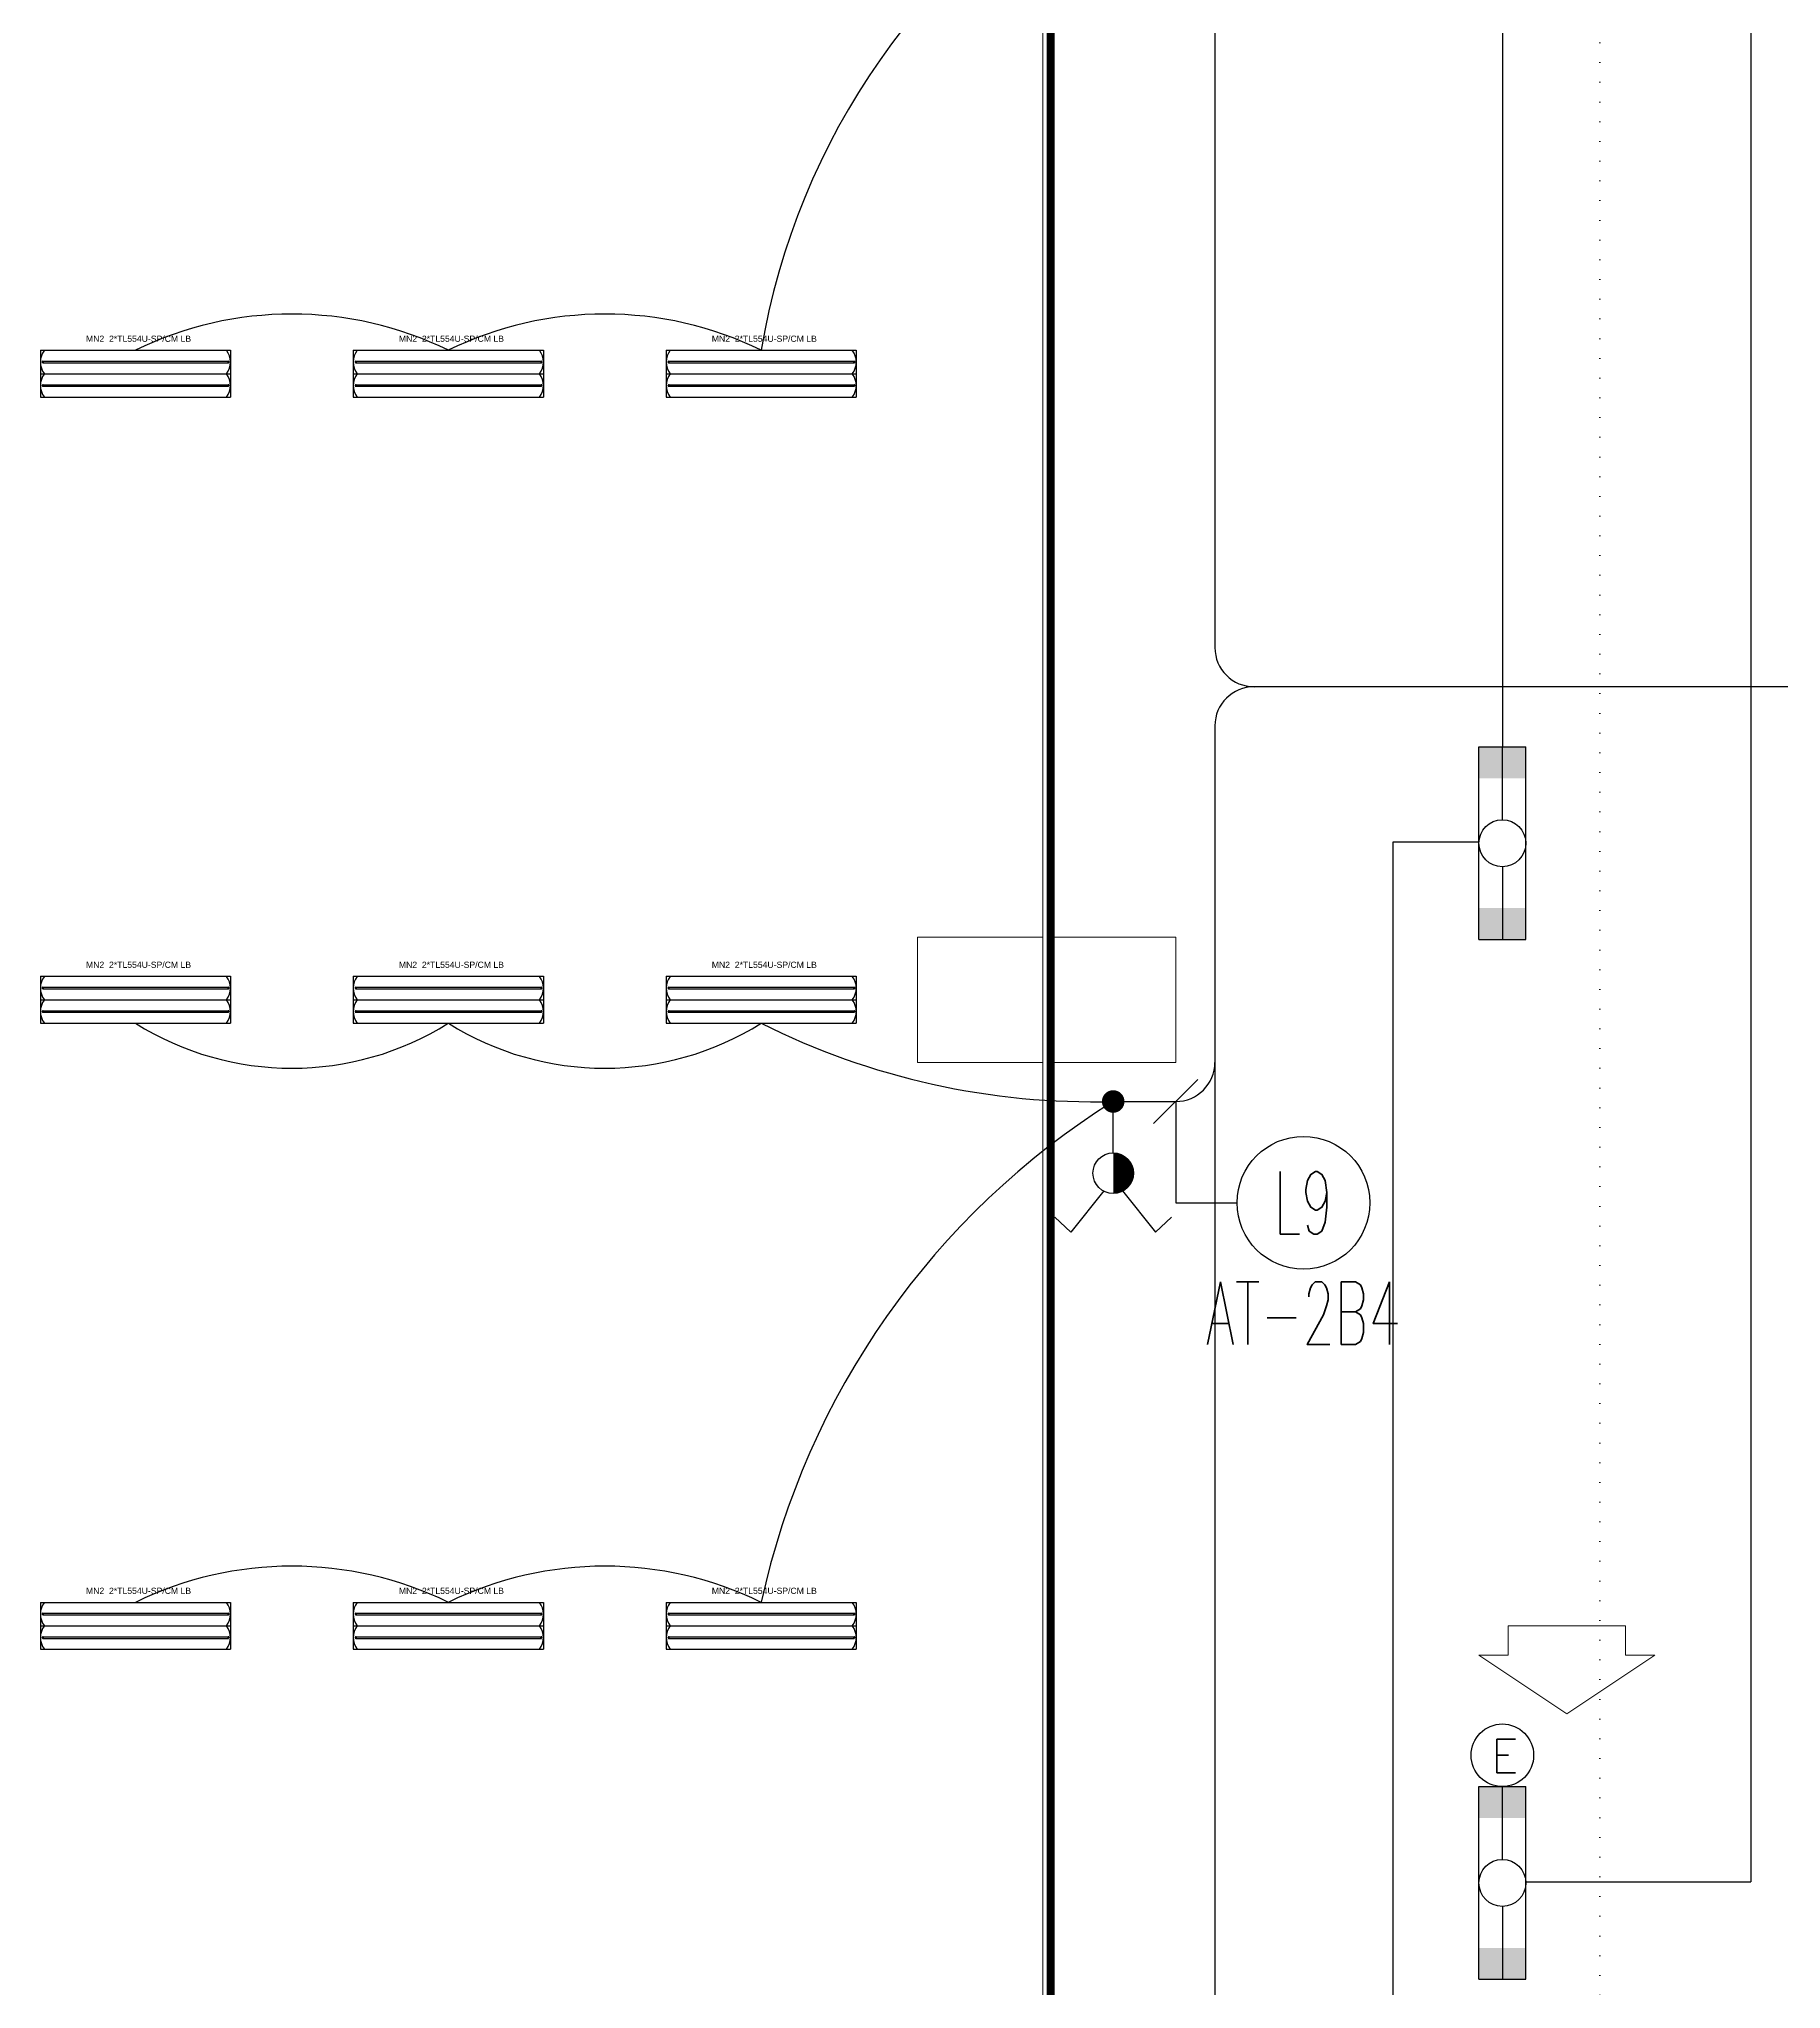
# Model space of a CAD drawing. Header units: metres. Extents: x -13316 to 152404, y -3899 to 30226.
# Drawn here: x 7198 to 8312, y 1328 to 2574 of the extents above; entities that cross this region are included whole.
import ezdxf
from ezdxf.enums import TextEntityAlignment as Align

# ---------------------------------------------------------------- set-up
doc = ezdxf.new("R2010")
doc.units = ezdxf.units.M
doc.header["$LTSCALE"] = 100
doc.header["$MEASUREMENT"] = 0
doc.header["$PDMODE"] = 1
doc.linetypes.add('DOT2', pattern=[0.125, 0, -0.125])
doc.layers.get('0').update_dxf_attribs({"color": 9, "lineweight": 9})
for name, color, linetype, lineweight in [('01', 9, 'Continuous', 9), ('06D', 9, 'Continuous', 9), ('20', 9, 'DOT2', 9), ('E-2x36 W SIVAÜSTÜ FLUORESAN ARMATÜR (ETANŞ)', 7, 'Continuous', 30), ('E-2x54 W SIVAÜSTÜ FLUORESAN YÜKSEK TAVAN ARMATÜRÜ', 7, 'Continuous', 30), ('E-ACİL AYDINLATMA KİTİ', 7, 'Continuous', 30), ('E-KABLO', 7, 'Continuous', 30), ('E-KOMÜTATÖR ANAHTAR (ETANŞ)', 7, 'Continuous', 30), ('E-LINYE', 7, 'Continuous', 30)]:
    doc.layers.add(name, color=color, linetype=linetype, lineweight=lineweight)
doc.styles.add('Arial', font='arial.ttf', dxfattribs={"height": 2.5})
doc.styles.add('E-YAZI', font='txttw.shx')

# ---------------------------------------------------------------- blocks, each defined once
blk = doc.blocks.new('2x54 W SIVAÜSTÜ FLUORESAN YÜKSEK TAVAN ARMATÜRÜ')
at = {"layer": 'E-2x54 W SIVAÜSTÜ FLUORESAN YÜKSEK TAVAN ARMATÜRÜ', "color": 4}
for p, q in [((-60.8, 15), (-60.8, -15)), ((-60.8, 15), (60.8, 15)), ((60.8, 15), (60.8, 0)), ((-60, 0), (-15, 0)), ((15, 0), (60, 0)), ((60.8, 0), (60.8, -15)), ((-60.8, -15), (60.8, -15))]:
    blk.add_line(p, q, dxfattribs=at)
at = {"layer": 'E-2x54 W SIVAÜSTÜ FLUORESAN YÜKSEK TAVAN ARMATÜRÜ', "color": 7}
for p, q in [((-60.8, 0), (60.8, 0)), ((-59.3, 8), (59.3, 8)), ((-59.2, 7), (59.4, 7)), ((-59.3, -7), (59.3, -7)), ((-59.2, -8), (59.4, -8))]:
    blk.add_line(p, q, dxfattribs=at)
for centre in [(-59.2, 7.6), (-59.2, 7.3), (59.4, 7.6), (59.4, 7.3), (-59.2, -7.4), (-59.2, -7.7), (59.4, -7.4), (59.4, -7.7)]:
    blk.add_circle(centre, 0.11, dxfattribs=at)
for centre, radius, start, end in [((-48.7, 7.5), 12.1, 141.86, 218.14), ((48.7, 7.5), 12.1, 321.86, 38.14), ((-59.1, 7.5), 0.515, 106.8674, 266.7612), ((-59.3, 7.5), 0.519, 289.2244, 84.4042), ((59.5, 7.5), 0.515, 106.8674, 266.7612), ((59.3, 7.5), 0.519, 289.2244, 84.4042), ((-48.7, -7.5), 12.1, 141.86, 218.14), ((-59.1, -7.5), 0.515, 106.8674, 266.7612), ((-59.3, -7.5), 0.519, 289.2244, 84.4042), ((48.7, -7.5), 12.1, 321.86, 38.14), ((59.5, -7.5), 0.515, 106.8674, 266.7612), ((59.3, -7.5), 0.519, 289.2244, 84.4042)]:
    blk.add_arc(centre, radius, start, end, dxfattribs=at)
at = {"layer": 'E-2x54 W SIVAÜSTÜ FLUORESAN YÜKSEK TAVAN ARMATÜRÜ', "color": 7, "style": 'Arial'}
blk.add_text('MN2  2*TL554U-SP/CM LB', height=3.951, dxfattribs=at).set_placement((-31.6, 20.4))
blk = doc.blocks.new('100_ACİL AYDINLATMA KİTİ')
at = {"layer": 'E-ACİL AYDINLATMA KİTİ', "color": 3}
blk.add_circle((0, 0), 1.251, dxfattribs=at)
at = {"layer": 'E-ACİL AYDINLATMA KİTİ', "color": 3, "style": 'E-YAZI'}
blk.add_text('E', height=1.34, dxfattribs=at).set_placement((-0.448, -0.694))
blk = doc.blocks.new('100_KOMÜTATÖR ANAHTAR (ETANŞ)')
at = {"layer": 'E-KOMÜTATÖR ANAHTAR (ETANŞ)', "color": 4}
for p, q in [((-1.695, 5.222), (-2.326, 4.622)), ((-0.372, 3.563), (-1.695, 5.222)), ((0.372, 3.563), (1.695, 5.222)), ((1.695, 5.222), (2.326, 4.622)), ((0, 2.053), (0, 0))]:
    blk.add_line(p, q, dxfattribs=at)
at = {"layer": 'E-KOMÜTATÖR ANAHTAR (ETANŞ)', "color": 4, "const_width": 0.81}
blk.add_lwpolyline([(0, 3.268, 0.414214), (-0.405, 2.863, 0.414214), (0, 2.458, 0.414214)], format="xyb", dxfattribs=at)
at = {"layer": 'E-KOMÜTATÖR ANAHTAR (ETANŞ)', "color": 4}
blk.add_circle((0, 2.863), 0.81, dxfattribs=at)
blk = doc.blocks.new('100_2x36 W SIVAÜSTÜ FLUORESAN ARMATÜR (ETANŞ)')
at = {"layer": 'E-2x36 W SIVAÜSTÜ FLUORESAN ARMATÜR (ETANŞ)', "color": 4}
for p, q in [((-6.15, 1.5), (6.15, 1.5)), ((-6.15, 1.5), (-6.15, -1.5)), ((6.15, 1.5), (6.15, -1.5)), ((-1.5, 0), (-6.15, 0)), ((1.5, 0), (6.15, 0)), ((-6.15, -1.5), (6.15, -1.5))]:
    blk.add_line(p, q, dxfattribs=at)
blk.add_circle((0, 0), 1.5, dxfattribs=at)
for points in [[(-4.15, 1.5), (-4.15, -1.5), (-6.15, 1.5), (-6.15, -1.5)], [(4.15, 1.5), (4.15, -1.5), (6.15, 1.5), (6.15, -1.5)]]:
    blk.add_solid(points, dxfattribs=at)
blk = doc.blocks.new('p-kolon_80x80')
blk.add_lwpolyline([(-40, -40), (40, -40), (40, 40), (-40, 40)], close=True)
blk = doc.blocks.new('2.bod.sitatik')
at = {"layer": '01'}
for p in [(7480, -6990), (7565, -6990)]:
    blk.add_blockref('p-kolon_80x80', p, dxfattribs=at)
blk = doc.blocks.new('0_arrow1')
at = {"linetype": 'ByBlock', "lineweight": -2}
blk.add_lwpolyline([(15, -22.5), (-15, -22.5), (-15, -15), (-22.5, -15), (0, 0), (22.5, -15), (15, -15)], close=True, dxfattribs=at)
blk.add_point((0, 0))
blk = doc.blocks.new('2.bod.Mimari')
at = {"layer": '06D', "linetype": 'DOT2'}
blk.add_lwpolyline([(7876.12, -4350), (7876.12, -7755), (7876.12, -8105)], dxfattribs=at)
at = {"layer": '06D'}
blk.add_lwpolyline([(7520, -8550), (7520, -5430)], dxfattribs=at)
at = {"layer": '20', "const_width": 5}
blk.add_lwpolyline([(7525, -8550), (7525, -4630)], dxfattribs=at)
at = {"layer": '06D', "xscale": 2.5, "yscale": 2.5, "zscale": 2.5, "rotation": 180}
blk.add_blockref('0_arrow1', (7854.87, -7446.25), dxfattribs=at)

msp = doc.modelspace()

# ---------------------------------------------------------------- linework, layer by layer
at = {"layer": 'E-KABLO', "color": 6}
for p, q in [((8292.5, 2700.04), (8292.5, 1396.44)), ((8133.75, 2664.24), (8133.75, 2121.54)), ((8118.75, 2060.74), (8063.75, 2060.74)), ((8063.75, 2060.74), (8063.75, 732.15)), ((7885, 1895), (7925, 1895)), ((8148.75, 1396.44), (8292.5, 1396.44))]:
    msp.add_line(p, q, dxfattribs=at)
at = {"layer": 'E-KABLO', "color": 5}
for p, q in [((7950, 2670), (7950, 2185)), ((8735, 2160), (7975, 2160)), ((7950, 2135), (7950, 1920)), ((7950, 1920), (7950, 1120))]:
    msp.add_line(p, q, dxfattribs=at)
at = {"layer": 'E-KABLO', "color": 4, "linetype": 'Continuous', "const_width": 7.2}
msp.add_lwpolyline([(7888.6, 1895, -1), (7881.4, 1895, -1)], format="xyb", close=True, dxfattribs=at)
at = {"layer": 'E-KABLO', "color": 6}
for centre, radius, start, end in [((8105.24, 2301.04), 451.34, 119.20697, 170.56901), ((7360, 2170.41), 227.72, 63.95106, 116.04894), ((7560, 2170.41), 227.72, 63.95106, 116.04894), ((7360, 2104.59), 188.33, 237.92839, 302.07161), ((7560, 2104.59), 188.33, 237.92839, 302.07161), ((7872.16, 2368.49), 473.66, 243.38948, 271.5529), ((7925, 1920), 25, 270, 0), ((8152.51, 1467.81), 504.04, 122.05483, 167.72115), ((7360, 1370.41), 227.72, 63.95106, 116.04894), ((7560, 1370.41), 227.72, 63.95106, 116.04894)]:
    msp.add_arc(centre, radius, start, end, dxfattribs=at)
at = {"layer": 'E-KABLO', "color": 5}
for centre, start, end in [((7975, 2185), 180, 270), ((7975, 2135), 90, 180)]:
    msp.add_arc(centre, 25, start, end, dxfattribs=at)
at = {"layer": 'E-LINYE', "color": 7, "linetype": 'Continuous'}
for p, q in [((7910.86, 1880.86), (7939.14, 1909.14)), ((7925, 1895), (7925, 1830.29)), ((7925, 1830.29), (7964.18, 1830.29))]:
    msp.add_line(p, q, dxfattribs=at)
msp.add_circle((8006.63, 1830.29), 42.44, dxfattribs=at)

# ---------------------------------------------------------------- block references
for name in ['2.bod.sitatik', '2.bod.Mimari']:
    msp.add_blockref(name, (320, 8950))
at = {"layer": 'E-2x36 W SIVAÜSTÜ FLUORESAN ARMATÜR (ETANŞ)', "xscale": 10, "yscale": 10, "zscale": 10, "rotation": 90}
for p in [(8133.75, 2060.04), (8133.75, 1395.74)]:
    msp.add_blockref('100_2x36 W SIVAÜSTÜ FLUORESAN ARMATÜR (ETANŞ)', p, dxfattribs=at)
at = {"layer": 'E-2x54 W SIVAÜSTÜ FLUORESAN YÜKSEK TAVAN ARMATÜRÜ', "color": 6}
for p in [(7260, 2360), (7460, 2360), (7660, 2360), (7260, 1960), (7460, 1960), (7660, 1960), (7260, 1560), (7460, 1560), (7660, 1560)]:
    msp.add_blockref('2x54 W SIVAÜSTÜ FLUORESAN YÜKSEK TAVAN ARMATÜRÜ', p, dxfattribs=at)
at = {"layer": 'E-ACİL AYDINLATMA KİTİ', "xscale": 16, "yscale": 16, "zscale": 16}
msp.add_blockref('100_ACİL AYDINLATMA KİTİ', (8133.75, 1477.26), dxfattribs=at)
at = {"layer": 'E-KOMÜTATÖR ANAHTAR (ETANŞ)', "xscale": 16, "yscale": 16, "zscale": 16, "rotation": 180}
msp.add_blockref('100_KOMÜTATÖR ANAHTAR (ETANŞ)', (7885, 1895), dxfattribs=at)

# ---------------------------------------------------------------- texts
at = {"layer": 'E-LINYE', "color": 3, "linetype": 'Continuous', "style": 'E-YAZI', "width": 0.6}
for s, p in [('L9', (8006.63, 1830.29)), ('AT-2B4', (8006.48, 1759.74))]:
    msp.add_text(s, height=40, dxfattribs=at).set_placement(p, align=Align.MIDDLE_CENTER)

doc.saveas('drawing.dxf')
